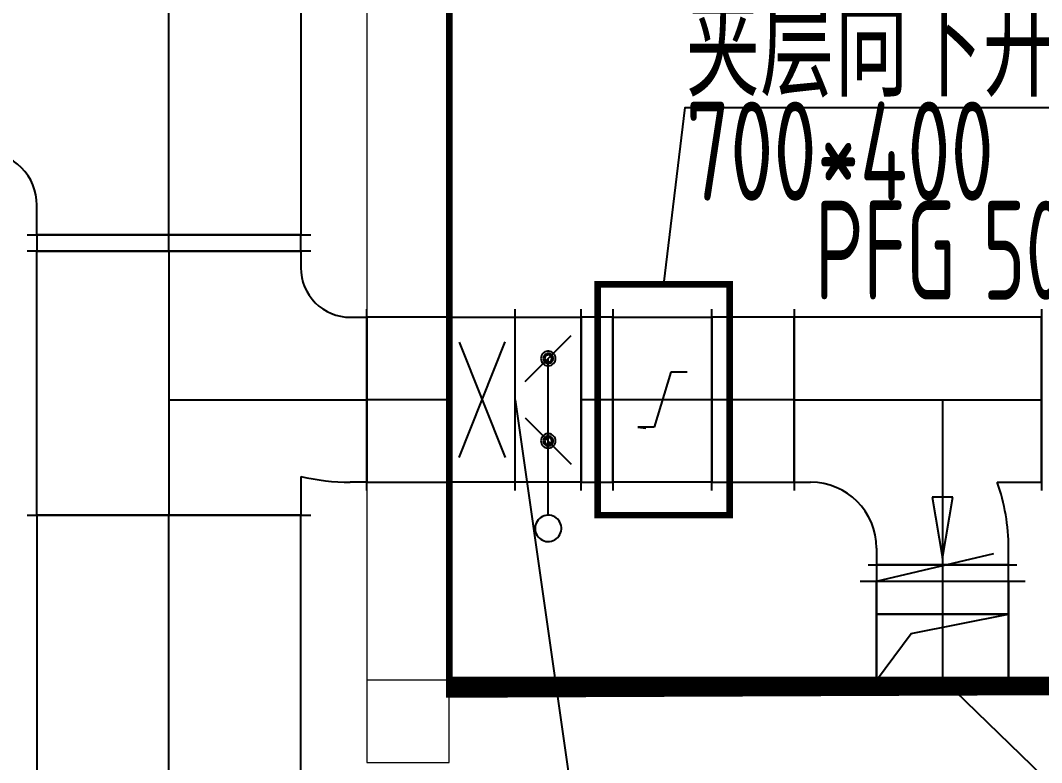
# Model space of a CAD drawing. Extents: x 13114849 to 13479250, y 160225 to 278773.
# Drawn here: x 13261722 to 13264818, y 191260 to 193509 of the extents above; entities that cross this region are included whole.
import ezdxf

# ---------------------------------------------------------------- set-up
doc = ezdxf.new("R2010")
doc.units = 0
doc.header["$LTSCALE"] = 1000
doc.header["$MEASUREMENT"] = 0
doc.linetypes.add('CENTER2', pattern=[28.575000000000003, 19.05, -3.175, 3.175, -3.175])
for name, color, linetype in [('DUCT-X-P中心线', 5, 'CENTER2'), ('DUCT-X-P标注', 7, 'Continuous'), ('DUCT-X-P法兰', 2, 'Continuous'), ('DUCT-X-P管', 31, 'Continuous'), ('DUCT-X-P管端线', 2, 'Continuous'), ('DUCT-X-P阀门', 7, 'Continuous'), ('DUCT-X-P风口', 7, 'Continuous'), ('DUCT-X-YP中心线', 5, 'CENTER2'), ('DUCT-X-YP法兰', 2, 'Continuous'), ('DUCT-X-YP管', 31, 'Continuous'), ('DUCT-X-YP管端线', 2, 'Continuous')]:
    doc.layers.add(name, color=color, linetype=linetype)
doc.layers.add('建筑底图', color=8, linetype='Continuous', lineweight=13)
doc.styles.add('67', font='gbenor.shx', dxfattribs={"width": 0.7, "bigfont": 'hztxt.shx'})

# ---------------------------------------------------------------- blocks, each defined once
blk = doc.blocks.new('$风口$00000145')
for p, q in [((99.99999999994179, 249.9999999999272), (99.99999999994179, -249.9999999999272)), ((0, -199.9999999999418), (0, 199.9999999999418)), ((0, 199.9999999999418), (99.99999999994179, 199.9999999999418)), ((99.99999999994179, 199.9999999999418), (183.5310193668192, -155.8230645275835)), ((355.0000000001382, 31.49999999998545), (170.0000000001892, 0)), ((355.0000000001382, -31.49999999999272), (355.0000000001382, 31.49999999998545)), ((0, 0), (-100, 0)), ((170.0000000001892, 0), (355.0000000001382, -31.49999999999272)), ((500.0000000000946, 0), (355.0000000001382, 0)), ((99.99999999994179, -199.9999999999418), (0, -199.9999999999418))]:
    blk.add_line(p, q)
blk = doc.blocks.new('_FZH')
blk.add_lwpolyline([(-0.5, -0.5), (0.5, -0.5), (0.5, 0.5), (-0.4999999999999999, 0.5)], close=True)

msp = doc.modelspace()

# ---------------------------------------------------------------- linework, layer by layer
at = {"layer": 'DUCT-X-P中心线'}
for p, q in [((13263021.76620405, 192359.5146611512), (13262772.56620371, 192359.5146611512)), ((13263518.28860419, 192359.5146611512), (13263422.36620405, 192359.5146611512)), ((13263818.48860419, 192359.5146611512), (13263518.48860419, 192359.5146611512)), ((13264067.56620496, 192359.5146611512), (13263818.68860419, 192359.5146611512)), ((13264067.56620496, 192359.5146611512), (13264517.56620496, 192359.5146611512)), ((13264517.56620496, 192359.5146611512), (13264517.56620496, 191859.5146611512)), ((13264517.56620496, 192359.5146611512), (13264817.56620496, 192359.5146611512)), ((13264517.56620496, 191859.3146611512), (13264517.56620495, 191509.5146856226))]:
    msp.add_line(p, q, dxfattribs=at)
at = {"layer": 'DUCT-X-P标注', "const_width": 20}
msp.add_lwpolyline([(13263022.36620392, 194859.5146855591), (13273797.3662038, 194859.5146849646), (13273797.36620396, 194309.5146855371), (13274272.366204, 194309.5146855371), (13274272.3662043, 191509.5146855889), (13263022.36620387, 191509.5146854813), (13263022.36620405, 194859.5146855591)], dxfattribs=at)
at = {"layer": 'DUCT-X-P标注'}
for points, elevation in [([(13263672.36620496, 192709.5146611512), (13263737.09875235, 193245.5008751437), (13265320.97951905, 193245.5008751437)], -4300), ([(13263221.96620405, 192359.5146611512), (13263436.20242429, 190857.1006759072), (13264516.37482037, 190857.1006759072)], -2900), ([(13264521.65700885, 191509.5146856197), (13264953.7554671, 191089.6161800465), (13267381.20090475, 191089.6161800465)], -2900)]:
    msp.add_lwpolyline(points, dxfattribs=dict(at, elevation=elevation))
at = {"layer": 'DUCT-X-P标注', "const_width": 20, "elevation": 2900}
msp.add_lwpolyline([(13263472.36620496, 192709.5146611512), (13263472.36620496, 192009.5146611512), (13263872.36620496, 192009.5146611512), (13263872.36620496, 192709.5146611512)], close=True, dxfattribs=at)
at = {"layer": 'DUCT-X-P法兰'}
for p, q in [((13263022.46620405, 192832.4309173751), (13263022.46620405, 193382.4309173751)), ((13263021.86620405, 192084.5146611512), (13263021.86620405, 192634.5146611512)), ((13263222.06620405, 192084.5146611512), (13263222.06620405, 192634.5146611512)), ((13263422.26620405, 192084.5146611512), (13263422.26620405, 192634.5146611512)), ((13263518.38860419, 192634.5146611512), (13263518.38860419, 192084.5146611512)), ((13263818.58860419, 192084.5146611512), (13263818.58860419, 192634.5146611512)), ((13264067.46620496, 192634.5146611512), (13264067.46620496, 192084.5146611512)), ((13264817.66620496, 192634.5146611512), (13264817.66620496, 192084.5146611512)), ((13264292.56620496, 191859.4146611512), (13264742.56620496, 191859.4146611512))]:
    msp.add_line(p, q, dxfattribs=at)
at = {"layer": 'DUCT-X-P管'}
for p, q in [((13262772.56620371, 192609.5146611512), (13262772.56620371, 192109.5146611512)), ((13263021.76620405, 192609.5146611512), (13262772.56620371, 192609.5146611512)), ((13263021.76620405, 192109.5146611512), (13263021.76620405, 192609.5146611512)), ((13263021.96620405, 192609.5146611512), (13263221.96620405, 192609.5146611512)), ((13263222.16620405, 192609.5146611512), (13263422.16620405, 192609.5146611512)), ((13263422.36620405, 192609.5146611512), (13263422.36620405, 192109.5146611512)), ((13263518.28860419, 192609.5146611512), (13263422.36620405, 192609.5146611512)), ((13263518.28860419, 192109.5146611512), (13263518.28860419, 192609.5146611512)), ((13263518.48860419, 192609.5146611512), (13263818.48860419, 192609.5146611512)), ((13263818.68860419, 192609.5146611512), (13263818.68860419, 192109.5146611512)), ((13264067.56620496, 192609.5146611512), (13263818.68860419, 192609.5146611512)), ((13264117.56620496, 192609.5146611512), (13264067.56620496, 192609.5146611512)), ((13264067.56620496, 192109.5146611512), (13264067.56620496, 192609.5146611512)), ((13264817.56620496, 192609.5146611512), (13264117.56620496, 192609.5146611512)), ((13263693.48860419, 192442.8479944846), (13263643.48860419, 192276.1813278179)), ((13263743.48860419, 192442.8479944846), (13263693.48860419, 192442.8479944846)), ((13263593.48860419, 192276.1813278179), (13263618.48860419, 192272.8900153782)), ((13263643.48860419, 192276.1813278179), (13263593.48860419, 192276.1813278179)), ((13262772.56620371, 192109.5146611512), (13263021.76620405, 192109.5146611512)), ((13263221.96620405, 192109.5146611512), (13263021.96620405, 192109.5146611512)), ((13263422.16620405, 192109.5146611512), (13263222.16620405, 192109.5146611512)), ((13263422.36620405, 192109.5146611512), (13263518.28860419, 192109.5146611512)), ((13263818.48860419, 192109.5146611512), (13263518.48860419, 192109.5146611512)), ((13263818.68860419, 192109.5146611512), (13264067.56620496, 192109.5146611512)), ((13264067.56620496, 192109.5146611512), (13264117.56620496, 192109.5146611512)), ((13264683.25162991, 192109.5146611512), (13264817.56620496, 192109.5146611512)), ((13264317.56620496, 191909.5146611512), (13264317.56620496, 191859.5146611512)), ((13264717.56620496, 191859.5146611512), (13264717.56620496, 191909.5146611512)), ((13264717.56620496, 191859.3146611491), (13264317.56620496, 191859.3146611533)), ((13264317.56620496, 191859.3146611533), (13264317.56620495, 191509.5146856247)), ((13264717.56620495, 191509.5146856205), (13264717.56620496, 191859.3146611491)), ((13264317.56620495, 191509.5146856247), (13264717.56620495, 191509.5146856205))]:
    msp.add_line(p, q, dxfattribs=at)
msp.add_lwpolyline([(13264317.56620495, 191509.5146856236), (13264421.91748117, 191651.0891116271), (13264717.56620495, 191709.5146856226)], dxfattribs=at)
msp.add_lwpolyline([(13264317.56620495, 191709.5146856226), (13264717.56620495, 191709.5146856226), (13264717.56620495, 191509.5146856226), (13264317.56620495, 191509.5146856226)], close=True, dxfattribs=at)
for centre, radius, start, end in [((13264117.56620496, 191909.51466115), 200.0000000012515, 3.585182303595561e-10, 90), ((13264117.56620497, 191909.5146611497), 599.9999999906868, 1.472981876693908e-10, 19.47122063496188)]:
    msp.add_arc(centre, radius, start, end, dxfattribs=at)
at = {"layer": 'DUCT-X-P管端线'}
for p, q in [((13263021.96620405, 192109.5146611512), (13263021.96620405, 192609.5146611512)), ((13263221.96620405, 192109.5146611512), (13263221.96620405, 192609.5146611512)), ((13263222.16620405, 192109.5146611512), (13263222.16620405, 192609.5146611512)), ((13263422.16620405, 192109.5146611512), (13263422.16620405, 192609.5146611512)), ((13263518.48860419, 192109.5146611512), (13263518.48860419, 192609.5146611512)), ((13263818.48860419, 192609.5146611512), (13263818.48860419, 192109.5146611512)), ((13264067.56620496, 192609.5146611512), (13264067.56620496, 192109.5146611512)), ((13264817.56620496, 192109.5146611512), (13264817.56620496, 192609.5146611512)), ((13264317.56620496, 191859.5146611512), (13264717.56620496, 191859.5146611512))]:
    msp.add_line(p, q, dxfattribs=at)
at = {"layer": 'DUCT-X-P阀门'}
for p, q in [((13263051.88753361, 192534.4654575802), (13263192.04487449, 192184.5638647224)), ((13263051.96620405, 192184.5146611512), (13263191.96620405, 192534.5146611512)), ((13263252.16620405, 192414.5146611512), (13263392.16620405, 192554.5146611512)), ((13263308.81289318, 192502.1973024655), (13263305.79108186, 192499.4425574602)), ((13263312.28943549, 192504.3498863289), (13263308.81289318, 192502.1973024655)), ((13263316.1023193, 192505.8270053885), (13263312.28943549, 192504.3498863289)), ((13263320.12170144, 192506.5783581265), (13263316.1023193, 192505.8270053885)), ((13263324.21070666, 192506.5783581265), (13263320.12170144, 192506.5783581265)), ((13263328.2300888, 192505.8270053885), (13263324.21070666, 192506.5783581265)), ((13263332.04297262, 192504.3498863289), (13263328.2300888, 192505.8270053885)), ((13263335.51951493, 192502.1973024655), (13263332.04297262, 192504.3498863289)), ((13263338.54132625, 192499.4425574602), (13263335.51951493, 192502.1973024655)), ((13263300.38526982, 192488.5862233984), (13263300.00798402, 192484.5146611512)), ((13263300.00798402, 192484.5146611512), (13263300.38526982, 192480.443098904)), ((13263301.50427921, 192492.5191334766), (13263300.38526982, 192488.5862233984)), ((13263300.38526982, 192480.443098904), (13263301.50427921, 192476.5101888258)), ((13263303.32690568, 192496.1794608501), (13263301.50427921, 192492.5191334766)), ((13263301.50427921, 192476.5101888258), (13263303.32690568, 192472.8498614524)), ((13263305.79108186, 192499.4425574602), (13263303.32690568, 192496.1794608501)), ((13263303.32690568, 192472.8498614524), (13263305.79108186, 192469.5867648423)), ((13263305.79108186, 192469.5867648423), (13263308.81289318, 192466.8320198369)), ((13263307.5362802, 192487.8538458012), (13263307.16004445, 192484.5146611512)), ((13263307.16004445, 192484.5146611512), (13263307.5362802, 192481.1754765012)), ((13263308.64612142, 192491.0255897896), (13263307.5362802, 192487.8538458012)), ((13263307.5362802, 192481.1754765012), (13263308.64612142, 192478.0037325128)), ((13263310.43391604, 192493.8708486289), (13263308.64612142, 192491.0255897896)), ((13263308.64612142, 192478.0037325128), (13263310.43391604, 192475.1584736736)), ((13263312.81001657, 192496.2469491599), (13263310.43391604, 192493.8708486289)), ((13263310.43391604, 192475.1584736736), (13263312.81001657, 192472.7823731425)), ((13263311.83190201, 192487.4101967899), (13263311.4339198, 192484.5146611512)), ((13263311.4339198, 192484.5146611512), (13263311.83190201, 192481.6191255125)), ((13263312.99633213, 192490.0909837965), (13263311.83190201, 192487.4101967899)), ((13263311.83190201, 192481.6191255125), (13263312.99633213, 192478.9383385059)), ((13263315.65527541, 192498.0347437805), (13263312.81001657, 192496.2469491599)), ((13263312.81001657, 192472.7823731425), (13263315.65527541, 192470.994578522)), ((13263314.8408497, 192492.3582004624), (13263312.99633213, 192490.0909837965)), ((13263312.99633213, 192478.9383385059), (13263314.8408497, 192476.67112184)), ((13263317.22865529, 192494.0436976995), (13263314.8408497, 192492.3582004624)), ((13263314.8408497, 192476.67112184), (13263317.22865529, 192474.985624603)), ((13263318.8270194, 192499.144585003), (13263315.65527541, 192498.0347437805)), ((13263315.65527541, 192470.994578522), (13263318.8270194, 192469.8847372994)), ((13263319.98265629, 192495.0224698882), (13263317.22865529, 192494.0436976995)), ((13263317.22865529, 192474.985624603), (13263319.98265629, 192474.0068524143)), ((13263322.16620405, 192499.5208207544), (13263318.8270194, 192499.144585003)), ((13263318.8270194, 192469.8847372994), (13263322.16620405, 192469.508501548)), ((13263322.89860103, 192495.2219259728), (13263319.98265629, 192495.0224698882)), ((13263319.98265629, 192474.0068524143), (13263322.89860103, 192473.8073963296)), ((13263325.5053887, 192499.144585003), (13263322.16620405, 192499.5208207544)), ((13263322.16620405, 192234.5146611512), (13263322.16620405, 192484.5146611512)), ((13263322.16620405, 192469.508501548), (13263325.5053887, 192469.8847372994)), ((13263325.76022724, 192494.6272732082), (13263322.89860103, 192495.2219259728)), ((13263322.89860103, 192473.8073963296), (13263325.76022724, 192474.4020490942)), ((13263328.67713269, 192498.0347437805), (13263325.5053887, 192499.144585003)), ((13263325.5053887, 192469.8847372994), (13263328.67713269, 192470.994578522)), ((13263328.35530119, 192493.2826142694), (13263325.76022724, 192494.6272732082)), ((13263325.76022724, 192474.4020490942), (13263328.35530119, 192475.746708033)), ((13263330.49135812, 192491.2876763586), (13263328.35530119, 192493.2826142694)), ((13263328.35530119, 192475.746708033), (13263330.49135812, 192477.7416459438)), ((13263331.52239153, 192496.2469491599), (13263328.67713269, 192498.0347437805)), ((13263328.67713269, 192470.994578522), (13263331.52239153, 192472.7823731425)), ((13263332.00997646, 192488.7904148943), (13263330.49135812, 192491.2876763586)), ((13263330.49135812, 192477.7416459438), (13263332.00997646, 192480.2389074081)), ((13263333.89849206, 192493.8708486289), (13263331.52239153, 192496.2469491599)), ((13263331.52239153, 192472.7823731425), (13263333.89849206, 192475.1584736736)), ((13263332.79852723, 192485.9760403351), (13263332.00997646, 192488.7904148943)), ((13263332.00997646, 192480.2389074081), (13263332.79852723, 192483.0532819673)), ((13263332.79852723, 192483.0532819673), (13263332.79852723, 192485.9760403351)), ((13263335.68628668, 192491.0255897896), (13263333.89849206, 192493.8708486289)), ((13263333.89849206, 192475.1584736736), (13263335.68628668, 192478.0037325128)), ((13263335.51951493, 192466.8320198369), (13263338.54132625, 192469.5867648423)), ((13263336.7961279, 192487.8538458012), (13263335.68628668, 192491.0255897896)), ((13263335.68628668, 192478.0037325128), (13263336.7961279, 192481.1754765012)), ((13263337.17236366, 192484.5146611512), (13263336.7961279, 192487.8538458012)), ((13263336.7961279, 192481.1754765012), (13263337.17236366, 192484.5146611512)), ((13263341.00550242, 192496.1794608501), (13263338.54132625, 192499.4425574602)), ((13263338.54132625, 192469.5867648423), (13263341.00550242, 192472.8498614524)), ((13263342.82812889, 192492.5191334766), (13263341.00550242, 192496.1794608501)), ((13263341.00550242, 192472.8498614524), (13263342.82812889, 192476.5101888258)), ((13263343.94713828, 192488.5862233984), (13263342.82812889, 192492.5191334766)), ((13263342.82812889, 192476.5101888258), (13263343.94713828, 192480.443098904)), ((13263344.32442409, 192484.5146611512), (13263343.94713828, 192488.5862233984)), ((13263343.94713828, 192480.443098904), (13263344.32442409, 192484.5146611512)), ((13263308.81289318, 192466.8320198369), (13263312.28943549, 192464.6794359736)), ((13263312.28943549, 192464.6794359736), (13263316.1023193, 192463.2023169139)), ((13263316.1023193, 192463.2023169139), (13263320.12170144, 192462.4509641759)), ((13263320.12170144, 192462.4509641759), (13263324.21070666, 192462.4509641759)), ((13263324.21070666, 192462.4509641759), (13263328.2300888, 192463.2023169139)), ((13263328.2300888, 192463.2023169139), (13263332.04297262, 192464.6794359736)), ((13263332.04297262, 192464.6794359736), (13263335.51951493, 192466.8320198369)), ((13263322.16620405, 192109.5146611512), (13263322.16620405, 192359.5146611512)), ((13263252.16620405, 192304.5146611512), (13263392.16620405, 192164.5146611512)), ((13263308.81289318, 192252.1973024655), (13263305.79108186, 192249.4425574602)), ((13263312.28943549, 192254.3498863289), (13263308.81289318, 192252.1973024655)), ((13263316.1023193, 192255.8270053885), (13263312.28943549, 192254.3498863289)), ((13263320.12170144, 192256.5783581265), (13263316.1023193, 192255.8270053885)), ((13263324.21070666, 192256.5783581265), (13263320.12170144, 192256.5783581265)), ((13263328.2300888, 192255.8270053885), (13263324.21070666, 192256.5783581265)), ((13263332.04297262, 192254.3498863289), (13263328.2300888, 192255.8270053885)), ((13263335.51951493, 192252.1973024655), (13263332.04297262, 192254.3498863289)), ((13263338.54132625, 192249.4425574602), (13263335.51951493, 192252.1973024655)), ((13263300.38526982, 192238.5862233984), (13263300.00798402, 192234.5146611512)), ((13263300.00798402, 192234.5146611512), (13263300.38526982, 192230.443098904)), ((13263301.50427921, 192242.5191334766), (13263300.38526982, 192238.5862233984)), ((13263300.38526982, 192230.443098904), (13263301.50427921, 192226.5101888258)), ((13263303.32690568, 192246.1794608501), (13263301.50427921, 192242.5191334766)), ((13263301.50427921, 192226.5101888258), (13263303.32690568, 192222.8498614524)), ((13263305.79108186, 192249.4425574602), (13263303.32690568, 192246.1794608501)), ((13263303.32690568, 192222.8498614524), (13263305.79108186, 192219.5867648423)), ((13263307.5362802, 192237.8538458012), (13263307.16004445, 192234.5146611512)), ((13263307.16004445, 192234.5146611512), (13263307.5362802, 192231.1754765012)), ((13263308.64612142, 192241.0255897896), (13263307.5362802, 192237.8538458012)), ((13263307.5362802, 192231.1754765012), (13263308.64612142, 192228.0037325128)), ((13263310.43391604, 192243.8708486289), (13263308.64612142, 192241.0255897896)), ((13263308.64612142, 192228.0037325128), (13263310.43391604, 192225.1584736736)), ((13263312.81001657, 192246.2469491599), (13263310.43391604, 192243.8708486289)), ((13263310.43391604, 192225.1584736736), (13263312.81001657, 192222.7823731425)), ((13263311.83190201, 192237.4101967899), (13263311.4339198, 192234.5146611512)), ((13263311.4339198, 192234.5146611512), (13263311.83190201, 192231.6191255125)), ((13263312.99633213, 192240.0909837965), (13263311.83190201, 192237.4101967899)), ((13263311.83190201, 192231.6191255125), (13263312.99633213, 192228.9383385059)), ((13263315.65527541, 192248.0347437805), (13263312.81001657, 192246.2469491599)), ((13263312.81001657, 192222.7823731425), (13263315.65527541, 192220.994578522)), ((13263314.8408497, 192242.3582004624), (13263312.99633213, 192240.0909837965)), ((13263312.99633213, 192228.9383385059), (13263314.8408497, 192226.67112184)), ((13263317.22865529, 192244.0436976995), (13263314.8408497, 192242.3582004624)), ((13263314.8408497, 192226.67112184), (13263317.22865529, 192224.985624603)), ((13263318.8270194, 192249.144585003), (13263315.65527541, 192248.0347437805)), ((13263319.98265629, 192245.0224698882), (13263317.22865529, 192244.0436976995)), ((13263317.22865529, 192224.985624603), (13263319.98265629, 192224.0068524143)), ((13263322.16620405, 192249.5208207544), (13263318.8270194, 192249.144585003)), ((13263322.89860103, 192245.2219259728), (13263319.98265629, 192245.0224698882)), ((13263319.98265629, 192224.0068524143), (13263322.89860103, 192223.8073963296)), ((13263325.5053887, 192249.144585003), (13263322.16620405, 192249.5208207544)), ((13263325.76022724, 192244.6272732082), (13263322.89860103, 192245.2219259728)), ((13263322.89860103, 192223.8073963296), (13263325.76022724, 192224.4020490942)), ((13263328.67713269, 192248.0347437805), (13263325.5053887, 192249.144585003)), ((13263328.35530119, 192243.2826142694), (13263325.76022724, 192244.6272732082)), ((13263325.76022724, 192224.4020490942), (13263328.35530119, 192225.746708033)), ((13263330.49135812, 192241.2876763586), (13263328.35530119, 192243.2826142694)), ((13263328.35530119, 192225.746708033), (13263330.49135812, 192227.7416459438)), ((13263331.52239153, 192246.2469491599), (13263328.67713269, 192248.0347437805)), ((13263328.67713269, 192220.994578522), (13263331.52239153, 192222.7823731425)), ((13263332.00997646, 192238.7904148943), (13263330.49135812, 192241.2876763586)), ((13263330.49135812, 192227.7416459438), (13263332.00997646, 192230.2389074081)), ((13263333.89849206, 192243.8708486289), (13263331.52239153, 192246.2469491599)), ((13263331.52239153, 192222.7823731425), (13263333.89849206, 192225.1584736736)), ((13263332.79852723, 192235.9760403351), (13263332.00997646, 192238.7904148943)), ((13263332.00997646, 192230.2389074081), (13263332.79852723, 192233.0532819673)), ((13263332.79852723, 192233.0532819673), (13263332.79852723, 192235.9760403351)), ((13263335.68628668, 192241.0255897896), (13263333.89849206, 192243.8708486289)), ((13263333.89849206, 192225.1584736736), (13263335.68628668, 192228.0037325128)), ((13263336.7961279, 192237.8538458012), (13263335.68628668, 192241.0255897896)), ((13263335.68628668, 192228.0037325128), (13263336.7961279, 192231.1754765012)), ((13263337.17236366, 192234.5146611512), (13263336.7961279, 192237.8538458012)), ((13263336.7961279, 192231.1754765012), (13263337.17236366, 192234.5146611512)), ((13263341.00550242, 192246.1794608501), (13263338.54132625, 192249.4425574602)), ((13263338.54132625, 192219.5867648423), (13263341.00550242, 192222.8498614524)), ((13263342.82812889, 192242.5191334766), (13263341.00550242, 192246.1794608501)), ((13263341.00550242, 192222.8498614524), (13263342.82812889, 192226.5101888258)), ((13263343.94713828, 192238.5862233984), (13263342.82812889, 192242.5191334766)), ((13263342.82812889, 192226.5101888258), (13263343.94713828, 192230.443098904)), ((13263344.32442409, 192234.5146611512), (13263343.94713828, 192238.5862233984)), ((13263343.94713828, 192230.443098904), (13263344.32442409, 192234.5146611512)), ((13263305.79108186, 192219.5867648423), (13263308.81289318, 192216.8320198369)), ((13263308.81289318, 192216.8320198369), (13263312.28943549, 192214.6794359736)), ((13263312.28943549, 192214.6794359736), (13263316.1023193, 192213.2023169139)), ((13263315.65527541, 192220.994578522), (13263318.8270194, 192219.8847372994)), ((13263316.1023193, 192213.2023169139), (13263320.12170144, 192212.4509641759)), ((13263318.8270194, 192219.8847372994), (13263322.16620405, 192219.508501548)), ((13263320.12170144, 192212.4509641759), (13263324.21070666, 192212.4509641759)), ((13263322.16620405, 192219.508501548), (13263325.5053887, 192219.8847372994)), ((13263324.21070666, 192212.4509641759), (13263328.2300888, 192213.2023169139)), ((13263325.5053887, 192219.8847372994), (13263328.67713269, 192220.994578522)), ((13263328.2300888, 192213.2023169139), (13263332.04297262, 192214.6794359736)), ((13263332.04297262, 192214.6794359736), (13263335.51951493, 192216.8320198369)), ((13263335.51951493, 192216.8320198369), (13263338.54132625, 192219.5867648423)), ((13263322.16620405, 192009.5146611512), (13263322.16620405, 192109.5146611512)), ((13263304.63135818, 192005.4664230032), (13263299.79848791, 192002.6761640534)), ((13263309.80552428, 192007.556921803), (13263304.63135818, 192005.4664230032)), ((13263315.22027695, 192008.9069712717), (13263309.80552428, 192007.556921803)), ((13263320.77022418, 192009.490294232), (13263315.22027695, 192008.9069712717)), ((13263326.34734258, 192009.2955369659), (13263320.77022418, 192009.490294232)), ((13263331.84307988, 192008.3264902022), (13263326.34734258, 192009.2955369659)), ((13263337.15046779, 192006.6020153339), (13263331.84307988, 192008.3264902022)), ((13263342.16620405, 192004.1556773026), (13263337.15046779, 192006.6020153339)), ((13263282.5554813, 191975.0815851896), (13263282.16620405, 191969.5146611512)), ((13263283.71573621, 191980.5401553839), (13263282.5554813, 191975.0815851896)), ((13263285.62438575, 191985.7841268743), (13263283.71573621, 191980.5401553839)), ((13263288.24428021, 191990.7114317206), (13263285.62438575, 191985.7841268743)), ((13263291.52442633, 191995.2261655387), (13263288.24428021, 191990.7114317206)), ((13263295.4009798, 191999.2404541703), (13263291.52442633, 191995.2261655387)), ((13263299.79848791, 192002.6761640534), (13263295.4009798, 191999.2404541703)), ((13263346.79266307, 192001.0350912955), (13263342.16620405, 192004.1556773026)), ((13263350.93979607, 191997.3009959696), (13263346.79266307, 192001.0350912955)), ((13263354.52688383, 191993.0260712429), (13263350.93979607, 191997.3009959696)), ((13263357.48410777, 191988.2935236627), (13263354.52688383, 191993.0260712429)), ((13263359.75390888, 191983.1954668842), (13263357.48410777, 191988.2935236627)), ((13263361.29210808, 191977.8311287839), (13263359.75390888, 191983.1954668842)), ((13263362.06876606, 191972.304920101), (13263361.29210808, 191977.8311287839)), ((13263282.16620405, 191969.5146611512), (13263282.5554813, 191963.9477371128)), ((13263282.5554813, 191963.9477371128), (13263283.71573621, 191958.4891669185)), ((13263283.71573621, 191958.4891669185), (13263285.62438575, 191953.2451954282)), ((13263285.62438575, 191953.2451954282), (13263288.24428021, 191948.3178905819)), ((13263288.24428021, 191948.3178905819), (13263291.52442633, 191943.8031567638)), ((13263291.52442633, 191943.8031567638), (13263295.4009798, 191939.7888681321)), ((13263350.93979607, 191941.7283263329), (13263354.52688383, 191946.0032510595)), ((13263354.52688383, 191946.0032510595), (13263357.48410777, 191950.7357986398)), ((13263357.48410777, 191950.7357986398), (13263359.75390888, 191955.8338554182)), ((13263359.75390888, 191955.8338554182), (13263361.29210808, 191961.1981935185)), ((13263361.29210808, 191961.1981935185), (13263362.06876606, 191966.7244022014)), ((13263362.06876606, 191966.7244022014), (13263362.06876606, 191972.304920101)), ((13263295.4009798, 191939.7888681321), (13263299.79848791, 191936.353158249)), ((13263299.79848791, 191936.353158249), (13263304.63135818, 191933.5628992993)), ((13263304.63135818, 191933.5628992993), (13263309.80552428, 191931.4724004994)), ((13263309.80552428, 191931.4724004994), (13263315.22027695, 191930.1223510307)), ((13263315.22027695, 191930.1223510307), (13263320.77022418, 191929.5390280705)), ((13263320.77022418, 191929.5390280705), (13263326.34734258, 191929.7337853365)), ((13263326.34734258, 191929.7337853365), (13263331.84307988, 191930.7028321002)), ((13263331.84307988, 191930.7028321002), (13263337.15046779, 191932.4273069685)), ((13263337.15046779, 191932.4273069685), (13263342.16620405, 191934.8736449998)), ((13263342.16620405, 191934.8736449998), (13263346.79266307, 191937.9942310069)), ((13263346.79266307, 191937.9942310069), (13263350.93979607, 191941.7283263329))]:
    msp.add_line(p, q, dxfattribs=at)
at = {"layer": 'DUCT-X-YP中心线'}
for p, q in [((13262172.36620371, 192859.5146856164), (13262172.36620371, 193609.5146856164)), ((13262172.36620371, 192809.7146611512), (13262172.36620371, 192859.3146856164)), ((13262172.36620371, 192809.5146611512), (13262172.36620371, 192359.5146611512)), ((13262172.36620371, 192359.5146611512), (13262772.36620371, 192359.5146611512)), ((13262172.36620371, 192359.5146611512), (13262172.36620371, 192009.5146611512)), ((13262172.36620371, 186349.7280367213), (13262172.36620371, 192009.3146611512))]:
    msp.add_line(p, q, dxfattribs=at)
at = {"layer": 'DUCT-X-YP法兰'}
for p, q in [((13261742.36620371, 192859.4146856164), (13262602.36620371, 192859.4146856164)), ((13262602.36620371, 192809.6146611512), (13261742.36620371, 192809.6146611512)), ((13262772.46620371, 192084.5146611512), (13262772.46620371, 192634.5146611512)), ((13261742.36620371, 192009.4146611512), (13262602.36620371, 192009.4146611512))]:
    msp.add_line(p, q, dxfattribs=at)
at = {"layer": 'DUCT-X-YP管'}
for p, q in [((13262572.36620438, 194309.5146852322), (13262572.36620371, 192909.5146856164)), ((13261772.36620371, 192859.5146856164), (13261772.36620371, 192949.5146856164)), ((13262572.36620371, 192909.5146856164), (13262572.36620371, 192859.5146856164)), ((13261772.36620371, 192859.3146856164), (13261772.36620371, 192809.7146611512)), ((13262572.36620371, 192859.3146856164), (13261772.36620371, 192859.3146856164)), ((13262572.36620371, 192809.7146611512), (13262572.36620371, 192859.3146856164)), ((13261772.36620371, 192809.7146611512), (13262572.36620371, 192809.7146611512)), ((13261772.36620371, 192759.5146611512), (13261772.36620371, 192809.5146611512)), ((13262572.36620371, 192809.5146611512), (13262572.36620371, 192759.5146611512)), ((13261772.36620371, 192009.5146611512), (13261772.36620371, 192759.5146611512)), ((13262722.36620371, 192609.5146611512), (13262772.36620371, 192609.5146611512)), ((13262572.36620371, 192127.0591291171), (13262572.36620371, 192009.5146611512)), ((13262772.36620371, 192109.5146611512), (13262722.36620371, 192109.5146611512)), ((13261772.36620371, 192009.3146611512), (13261772.36620371, 186349.7280367213)), ((13262572.36620371, 192009.3146611512), (13261772.36620371, 192009.3146611512)), ((13262572.36620371, 186349.7280367213), (13262572.36620371, 192009.3146611512))]:
    msp.add_line(p, q, dxfattribs=at)
for centre, radius, start, end in [((13261612.36620371, 192949.5146856179), 159.9999999981374, 359.9999999994581, 90.00000000066701), ((13262722.36620371, 192759.5146611498), 149.9999999981374, 179.9999999994553, 270.0000000007115), ((13262722.36620371, 192759.514661144), 649.9999999927531, 256.6576362029322, 270.0000000001642)]:
    msp.add_arc(centre, radius, start, end, dxfattribs=at)
at = {"layer": 'DUCT-X-YP管端线'}
for p, q in [((13262572.36620371, 192859.5146856164), (13261772.36620371, 192859.5146856164)), ((13261772.36620371, 192809.5146611512), (13262572.36620371, 192809.5146611512)), ((13262772.36620371, 192609.5146611512), (13262772.36620371, 192109.5146611512)), ((13262572.36620371, 192009.5146611512), (13261772.36620371, 192009.5146611512))]:
    msp.add_line(p, q, dxfattribs=at)
at = {"layer": '建筑底图', "color": 8}
for p, q in [((13262772.36620504, 194859.5146858289), (13262772.3662049, 191509.5146854875)), ((13263022.36620496, 194859.514685475), (13263022.36620495, 191509.5146855615)), ((13263022.36620495, 191509.5146855615), (13265772.36620395, 191509.5146856768))]:
    msp.add_line(p, q, dxfattribs=at)

# ---------------------------------------------------------------- block references
at = {"layer": 'DUCT-X-P风口', "rotation": 89.99999999999999}
msp.add_blockref('$风口$00000145', (13264517.56620496, 191709.5146856226, 2700), dxfattribs=at)
at = {"layer": '建筑底图', "color": 8, "xscale": 249.9999998166459, "yscale": 249.9999998166459, "zscale": 249.9999998166459, "rotation": 270}
msp.add_blockref('_FZH', (13262897.36620499, 191384.5146856644), dxfattribs=at)

# ---------------------------------------------------------------- texts
at = {"layer": 'DUCT-X-P标注', "style": '67', "width": 0.75}
for s, p in [('夹层向下开洞口', (13263739.41047409, 193278.3943783818)), ('700*400', (13263739.41047409, 192963.1061905753))]:
    msp.add_text(s, height=300, dxfattribs=at).set_placement(p)
at = {"layer": 'DUCT-X-P标注', "color": 7, "style": '67', "width": 0.7}
for s, p in [('PFG', (13264130.51521788, 192662.7092860872, -3700)), ('500', (13264638.84198954, 192662.7092860872, -3700))]:
    msp.add_text(s, height=300, dxfattribs=at).set_placement(p)

doc.saveas('drawing.dxf')
